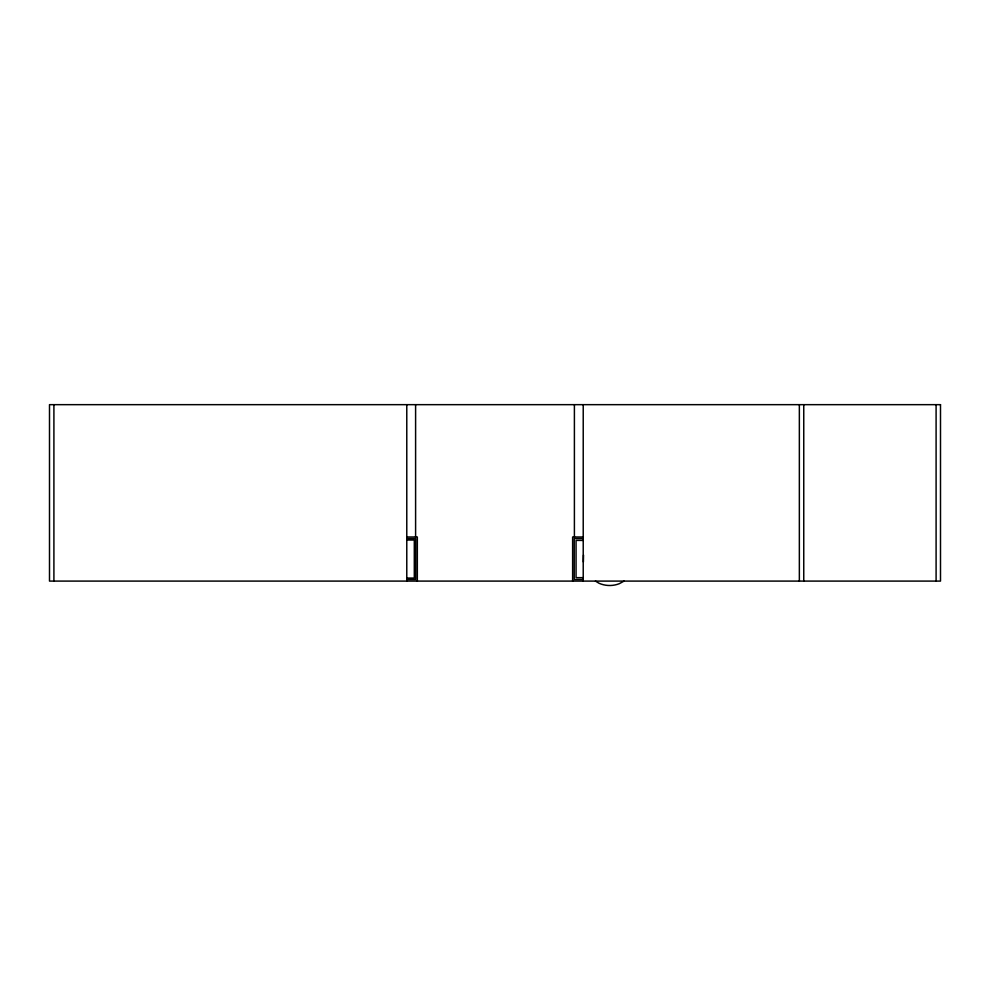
<?xml version="1.0" encoding="UTF-8"?>
<svg xmlns="http://www.w3.org/2000/svg" width="990" height="990" viewBox="0 0 990 990"><rect width="100%" height="100%" fill="white"/><g stroke="black" fill="none" stroke-linecap="round" stroke-linejoin="round"><path stroke-width="1.49" d="M583.382 561.949L583.518 555.043M624.034 581.093L619.307 583.692A26.47 26.47 0 0 1 599.049 583.271L595.448 581.093M406.766 536.988L417.335 536.988L417.335 581.093M583.357 536.988L572.628 536.988L572.628 581.093M583.221 538.572L574.225 538.572L574.225 579.496L583.221 579.496M406.766 538.597L415.726 538.597L415.726 579.484L406.779 579.484M406.766 540.02L414.303 540.02L414.303 578.061L406.779 578.061M583.221 540.404L576.056 540.404L576.056 577.665L583.221 577.665M936.095 404.663L936.095 581.093M803.756 404.663L803.756 581.093M799.351 404.663L799.351 581.093M583.221 404.663L583.221 581.093M574.398 404.663L574.398 536.988M415.602 404.663L415.602 536.988M406.779 404.663L406.779 581.093M53.906 404.663L53.906 581.093M940.5 404.663L49.5 404.663L49.5 581.093L940.5 581.093L940.5 404.663"/></g></svg>
